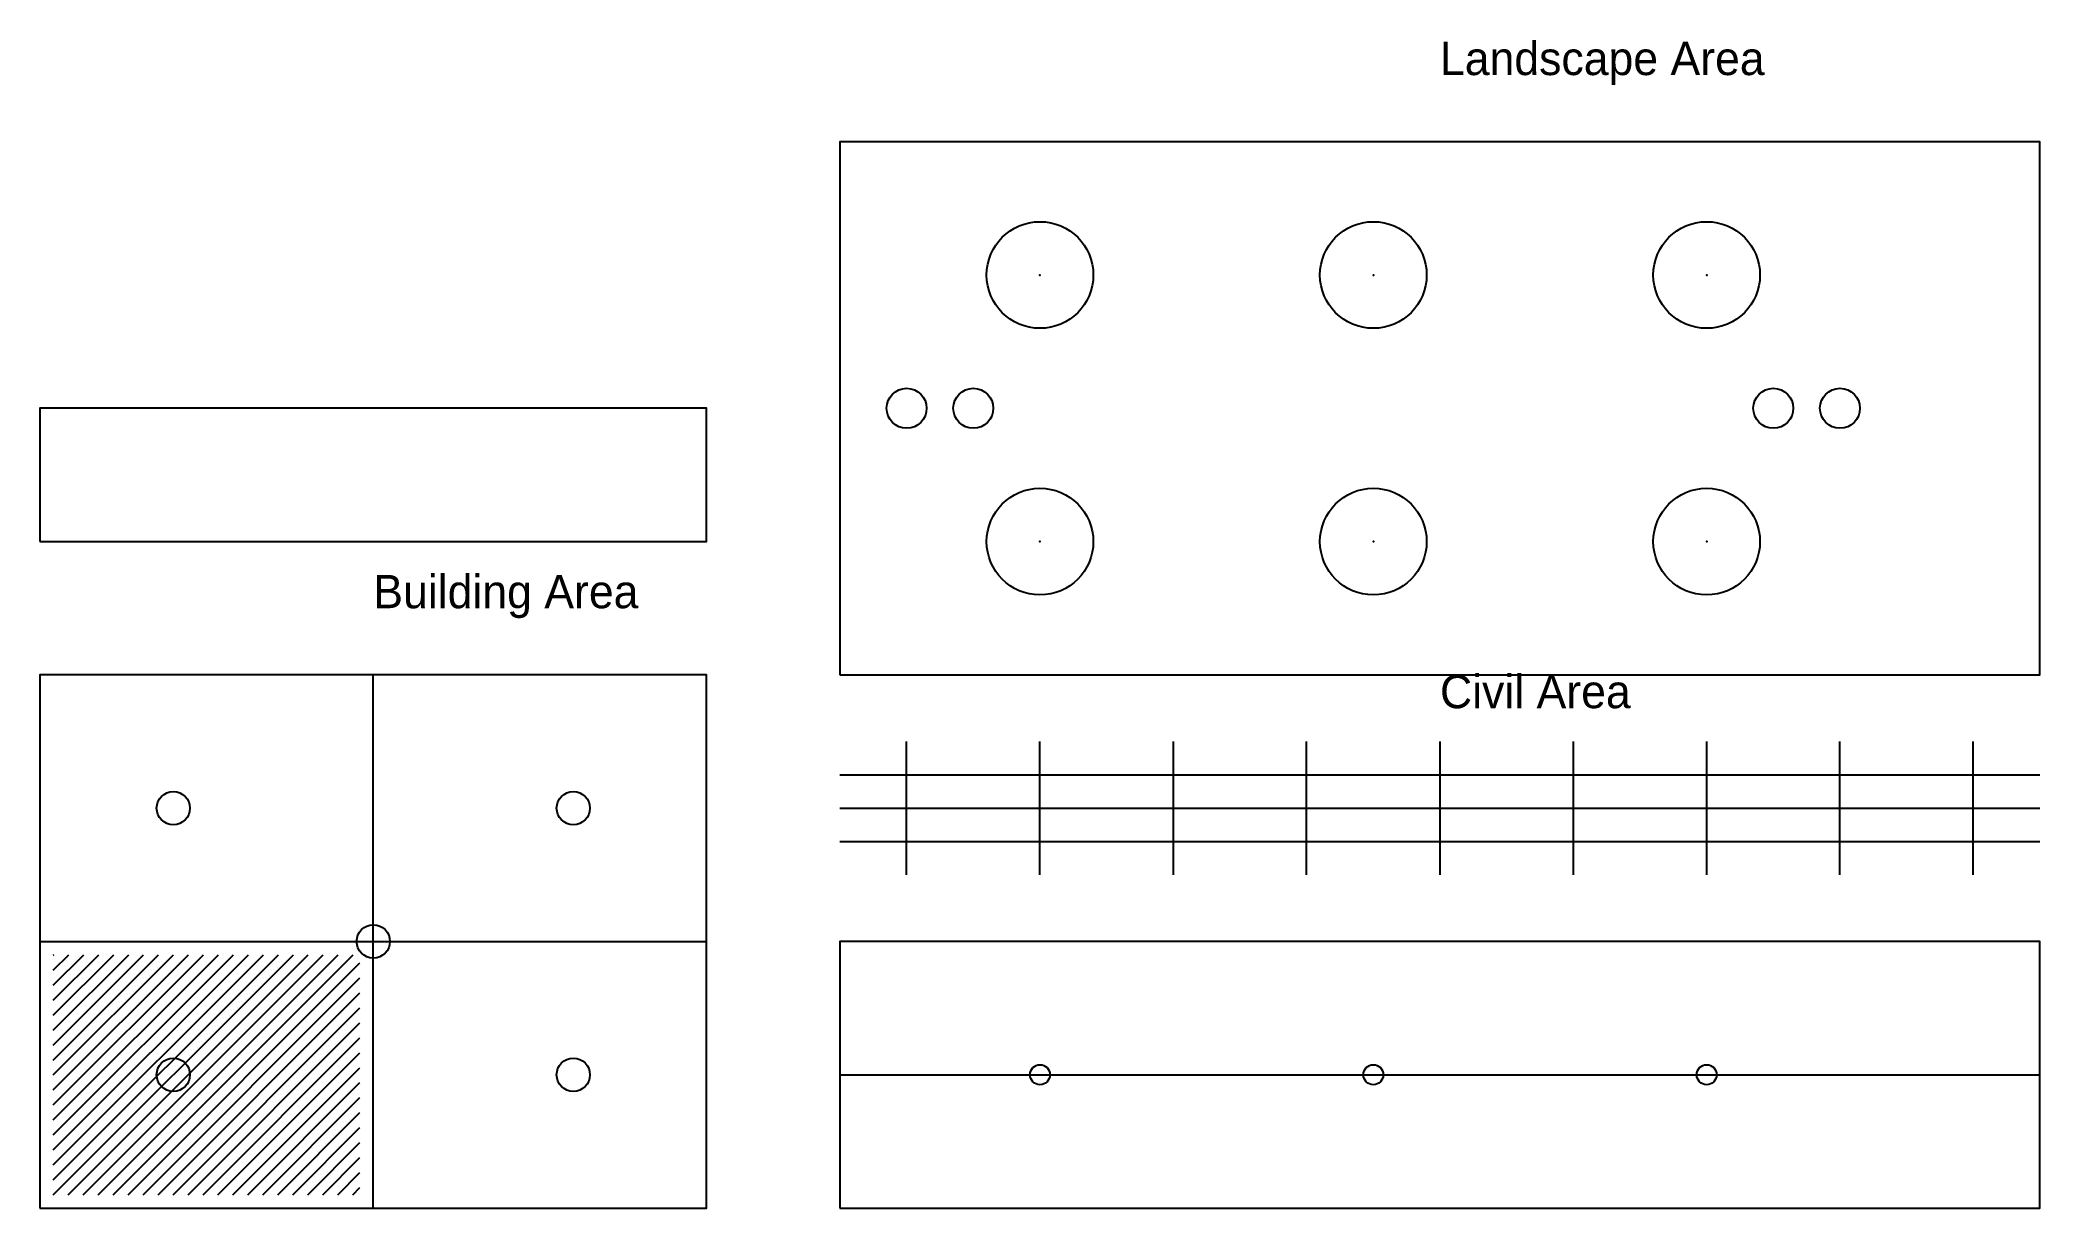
# Model space of a CAD drawing. Header units: metres. Extents: x 0 to 30, y 0 to 17.5.
import ezdxf

# ---------------------------------------------------------------- set-up
doc = ezdxf.new("R2010")
doc.units = ezdxf.units.M
for name, color, linetype in [('A-COLS', 3, 'Continuous'), ('A-SLAB', 251, 'Continuous'), ('A-WALL', 5, 'Continuous'), ('C-PIPE', 4, 'Continuous'), ('C-RBAR', 1, 'Continuous'), ('C-ROAD', 8, 'Continuous'), ('L-PAVE', 253, 'Continuous'), ('L-PLNT', 2, 'Continuous'), ('L-PLNT-TURF', 82, 'Continuous')]:
    doc.layers.add(name, color=color, linetype=linetype)

msp = doc.modelspace()

# ---------------------------------------------------------------- hatches: boundary and pattern name
at = {"layer": 'A-SLAB'}
h = msp.add_hatch(dxfattribs=at)
h.set_pattern_fill('CONCRETE', scale=0.05)
h.set_pattern_definition([(45, (0, 0), (-0.112253, 0.112253), [])])
h.paths.add_polyline_path([(0.2, 0.2), (4.8, 0.2), (4.8, 3.8), (0.2, 3.8)])

# ---------------------------------------------------------------- linework, layer by layer
at = {"layer": 'A-COLS'}
for centre in [(2, 6), (8, 6), (5, 4), (2, 2), (8, 2)]:
    msp.add_circle(centre, 0.25, dxfattribs=at)
at = {"layer": 'A-WALL'}
for p, q in [((5, 0), (5, 8)), ((0, 4), (10, 4))]:
    msp.add_line(p, q, dxfattribs=at)
msp.add_lwpolyline([(0, 0), (10, 0), (10, 8), (0, 8), (0, 0)], close=True, dxfattribs=at)
at = {"layer": 'C-PIPE'}
msp.add_line((12, 2), (30, 2), dxfattribs=at)
for centre in [(15, 2), (20, 2), (25, 2)]:
    msp.add_circle(centre, 0.15, dxfattribs=at)
at = {"layer": 'C-RBAR'}
for p, q in [((13, 5), (13, 7)), ((15, 5), (15, 7)), ((17, 5), (17, 7)), ((19, 5), (19, 7)), ((21, 5), (21, 7)), ((23, 5), (23, 7)), ((25, 5), (25, 7)), ((27, 5), (27, 7)), ((29, 5), (29, 7)), ((12, 6.5), (30, 6.5)), ((12, 6), (30, 6)), ((12, 5.5), (30, 5.5))]:
    msp.add_line(p, q, dxfattribs=at)
at = {"layer": 'C-ROAD'}
msp.add_lwpolyline([(12, 0), (30, 0), (30, 4), (12, 4), (12, 0)], close=True, dxfattribs=at)
at = {"layer": 'L-PAVE'}
msp.add_lwpolyline([(0, 10), (10, 10), (10, 12), (0, 12), (0, 10)], close=True, dxfattribs=at)
at = {"layer": 'L-PLNT'}
for centre, radius in [((15, 14), 0.8), ((20, 14), 0.8), ((25, 14), 0.8), ((13, 12), 0.3), ((14, 12), 0.3), ((26, 12), 0.3), ((27, 12), 0.3), ((15, 10), 0.8), ((20, 10), 0.8), ((25, 10), 0.8)]:
    msp.add_circle(centre, radius, dxfattribs=at)
for p in [(15, 14), (20, 14), (25, 14), (15, 10), (20, 10), (25, 10)]:
    msp.add_point(p, dxfattribs=at)
at = {"layer": 'L-PLNT-TURF'}
msp.add_lwpolyline([(12, 8), (30, 8), (30, 16), (12, 16), (12, 8)], close=True, dxfattribs=at)

# ---------------------------------------------------------------- texts
for s, p in [('Landscape Area', (21, 17)), ('Building Area', (5, 9)), ('Civil Area', (21, 7.5))]:
    msp.add_text(s, height=0.5).set_placement(p)

doc.saveas('drawing.dxf')
